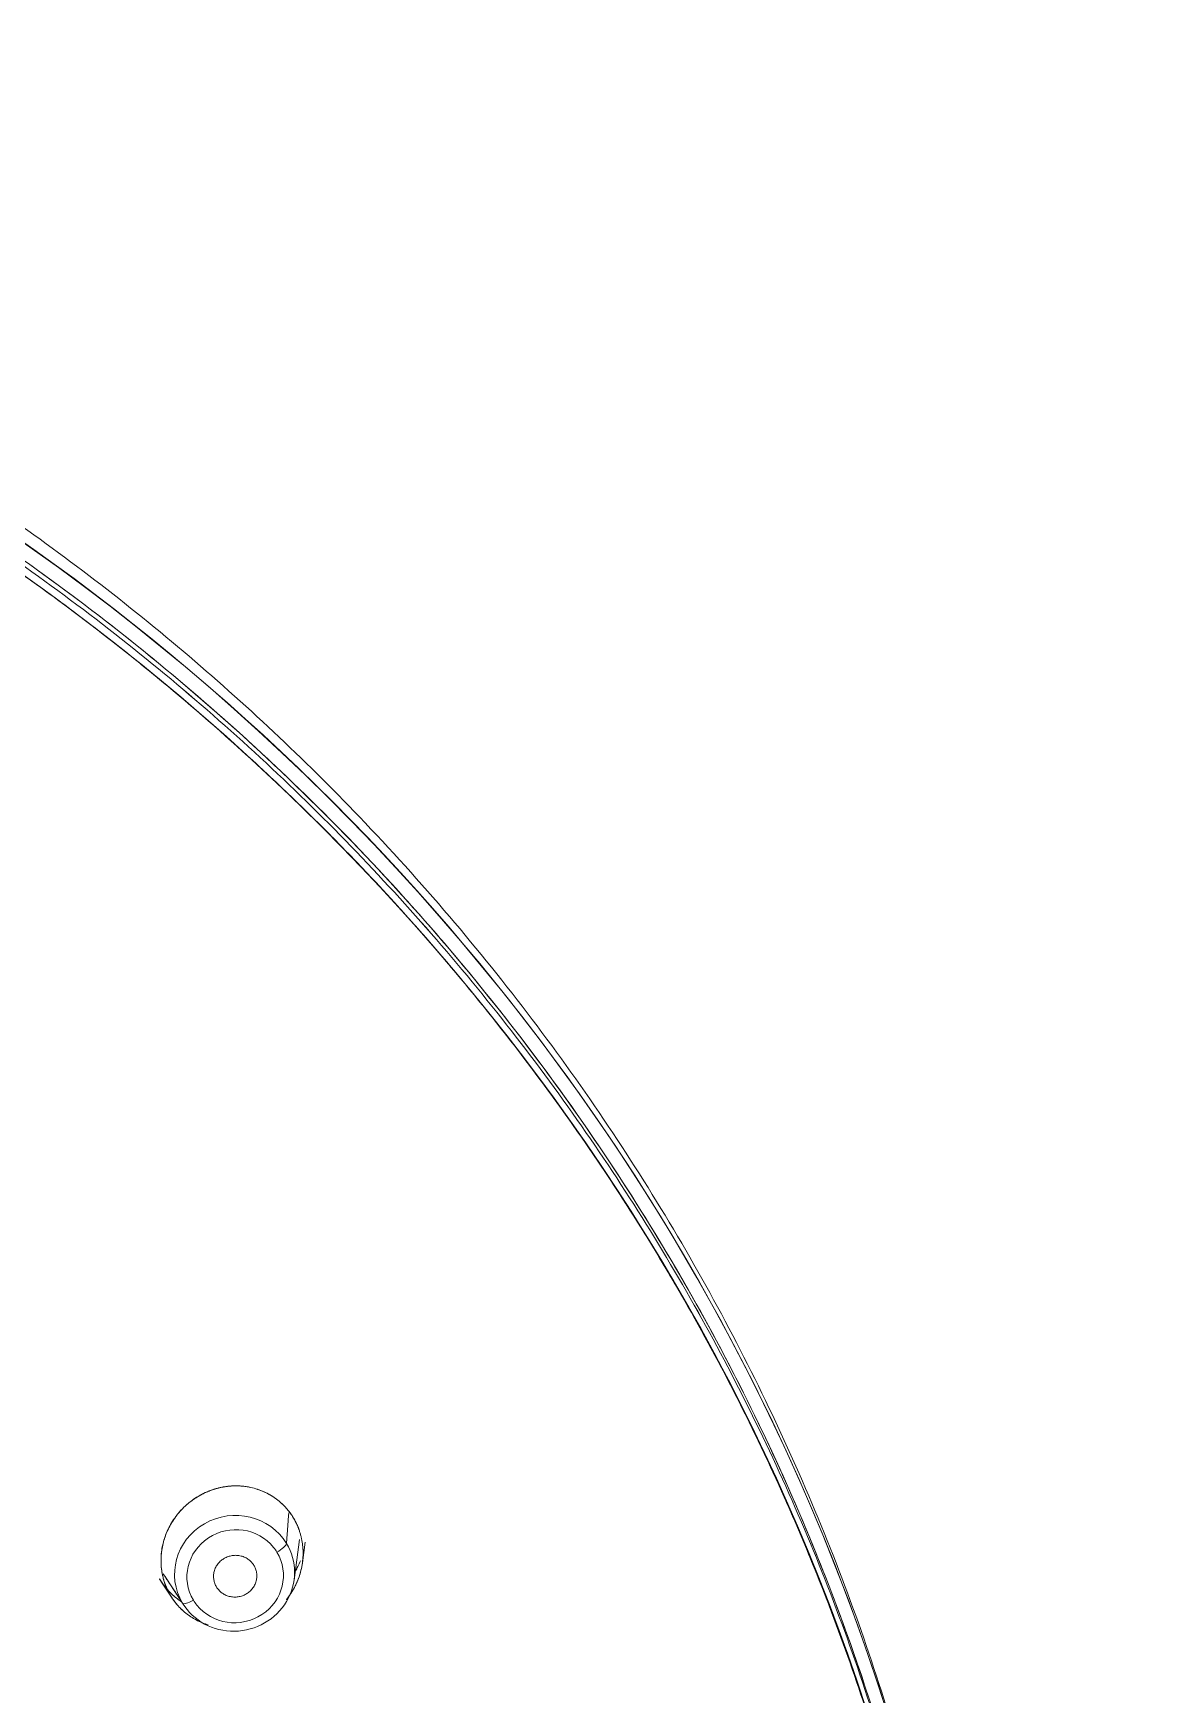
# Model space of a CAD drawing. Extents: x 6453 to 7582, y 0 to 827.
# Drawn here: x 6995.77 to 7024.55, y 513.73 to 555.93 of the extents above; entities that cross this region are included whole.
import ezdxf

# ---------------------------------------------------------------- set-up
doc = ezdxf.new("R2010")
doc.units = 0
doc.header["$LTSCALE"] = 30
doc.header["$MEASUREMENT"] = 0
doc.linetypes.add('HIDDEN2', pattern=[4.7625, 3.175, -1.5875])
doc.layers.add('1', color=7, linetype='CONTINUOUS')
doc.layers.add('2', color=1, linetype='HIDDEN2')

msp = doc.modelspace()

# ---------------------------------------------------------------- linework, layer by layer
at = {"layer": '1', "color": 7, "linetype": 'Continuous', "lineweight": 18}
for p, q in [((7002.39, 516.639), (7002.533, 517.668)), ((7002.602, 517.074), (7002.675, 517.602)), ((7002.602, 517.074), (7002.675, 517.602)), ((6998.972, 516.674), (6999.26, 516.238)), ((6999.26, 516.238), (6998.972, 516.674)), ((6998.972, 516.674), (6999.26, 516.238)), ((6999.26, 516.238), (6998.972, 516.674)), ((6999.011, 516.613), (6999.294, 516.183)), ((6999.011, 516.613), (6999.294, 516.183)), ((6999.106, 516.74), (6999.591, 516.005)), ((6999.294, 516.183), (6999.3, 516.175))]:
    msp.add_line(p, q, dxfattribs=at)
for centre, major_axis, ratio, start_param, end_param in [((6959.952, 496.519), (-59.628, 0), 0.953717, 3.141593, 6.283185), ((6959.952, 496.519), (-59.628, 0), 0.953717, 3.141593, 6.274276), ((7000.88, 516.811), (-1.489, -0.337), 0.961882, 3.45173, 6.593322), ((7000.88, 516.811), (-1.489, -0.337), 0.961882, 0.310137, 3.45173)]:
    msp.add_ellipse(centre, major_axis=major_axis, ratio=ratio, start_param=start_param, end_param=end_param, dxfattribs=at)
at = {"layer": '1', "color": 7, "linetype": 'Continuous', "lineweight": 13}
for centre, major_axis, ratio, start_param, end_param in [((7000.896, 516.738), (1.197, 0.271), 0.961882, 0.436777, 3.45173), ((7000.896, 516.738), (1.197, 0.271), 0.961882, 0.310137, 0.436777), ((7001.939, 517.428), (0.257, 0.155), 0.260419, 4.62584, 6.099986), ((7000.896, 516.738), (-1.197, -0.271), 0.961882, 0.436777, 3.45173), ((6999.818, 516.209), (-0.257, -0.155), 0.260419, 0.010101, 1.484247), ((7000.896, 516.738), (-1.197, -0.271), 0.961882, 0.310137, 0.436777)]:
    msp.add_ellipse(centre, major_axis=major_axis, ratio=ratio, start_param=start_param, end_param=end_param, dxfattribs=at)
at = {"layer": '1', "color": 7, "linetype": 'Continuous', "lineweight": 18}
for points, knots in [([(6962.419, 439.668), (6962.999, 439.691), (6964.676, 439.78), (6967.443, 440.04), (6970.703, 440.52), (6973.93, 441.172), (6977.115, 441.992), (6980.248, 442.979), (6983.318, 444.129), (6986.318, 445.439), (6989.237, 446.905), (6992.067, 448.523), (6994.799, 450.287), (6997.425, 452.192), (6999.937, 454.232), (7002.327, 456.402), (7004.588, 458.694), (7006.713, 461.101), (7008.695, 463.617), (7010.529, 466.233), (7012.208, 468.942), (7013.729, 471.735), (7015.085, 474.604), (7016.274, 477.54), (7017.291, 480.534), (7018.133, 483.576), (7018.799, 486.659), (7019.284, 489.772), (7019.59, 492.905), (7019.713, 496.05), (7019.655, 499.196), (7019.414, 502.335), (7018.993, 505.456), (7018.391, 508.55), (7017.612, 511.608), (7016.657, 514.62), (7015.53, 517.578), (7014.233, 520.471), (7012.77, 523.292), (7011.147, 526.031), (7009.368, 528.681), (7007.439, 531.234), (7005.364, 533.681), (7003.152, 536.015), (7000.807, 538.229), (6998.339, 540.316), (6995.753, 542.27), (6993.058, 544.085), (6990.263, 545.755), (6987.375, 547.276), (6984.403, 548.643), (6981.357, 549.85), (6978.245, 550.896), (6975.078, 551.776), (6971.865, 552.489), (6968.616, 553.031), (6965.34, 553.401), (6962.047, 553.598), (6958.749, 553.622), (6955.453, 553.471), (6952.172, 553.148), (6948.914, 552.652), (6945.69, 551.986), (6942.51, 551.151), (6939.382, 550.149), (6936.317, 548.985), (6933.324, 547.661), (6930.413, 546.181), (6927.591, 544.551), (6924.868, 542.774), (6922.252, 540.857), (6919.75, 538.805), (6917.371, 536.624), (6915.122, 534.322), (6913.01, 531.904), (6911.04, 529.379), (6909.22, 526.755), (6907.554, 524.038), (6906.048, 521.238), (6904.706, 518.363), (6903.532, 515.422), (6902.531, 512.423), (6901.704, 509.377), (6901.055, 506.291), (6900.585, 503.176), (6900.295, 500.041), (6900.188, 496.896), (6900.263, 493.75), (6900.519, 490.612), (6900.956, 487.493), (6901.573, 484.402), (6902.368, 481.348), (6903.339, 478.34), (6904.481, 475.388), (6905.793, 472.5), (6907.27, 469.686), (6908.907, 466.954), (6910.699, 464.313), (6912.642, 461.769), (6914.729, 459.332), (6916.953, 457.008), (6919.309, 454.805), (6921.788, 452.73), (6924.384, 450.788), (6927.088, 448.985), (6929.892, 447.328), (6932.788, 445.82), (6935.766, 444.468), (6938.818, 443.274), (6941.935, 442.243), (6945.107, 441.377), (6948.323, 440.68), (6951.575, 440.153), (6954.634, 439.822), (6956.606, 439.702), (6957.484, 439.668)], [0, 0, 0, 0, 0.004702, 0.013606, 0.022511, 0.031416, 0.040321, 0.049226, 0.058131, 0.067035, 0.07594, 0.084844, 0.093748, 0.102652, 0.111556, 0.120459, 0.129362, 0.138265, 0.147168, 0.15607, 0.164972, 0.173874, 0.182775, 0.191676, 0.200577, 0.209478, 0.218378, 0.227279, 0.236179, 0.245079, 0.253978, 0.262878, 0.271778, 0.280678, 0.289578, 0.298478, 0.307379, 0.316279, 0.32518, 0.334081, 0.342982, 0.351884, 0.360785, 0.369687, 0.37859, 0.387493, 0.396396, 0.405299, 0.414202, 0.423106, 0.43201, 0.440914, 0.449818, 0.458723, 0.467628, 0.476532, 0.485437, 0.494342, 0.503247, 0.512152, 0.521057, 0.529962, 0.538867, 0.547772, 0.556677, 0.565582, 0.574486, 0.583391, 0.592295, 0.601199, 0.610103, 0.619007, 0.62791, 0.636813, 0.645716, 0.654619, 0.663521, 0.672423, 0.681325, 0.690226, 0.699127, 0.708028, 0.716929, 0.725829, 0.734729, 0.743629, 0.752529, 0.761429, 0.770329, 0.779229, 0.788129, 0.797029, 0.805929, 0.814829, 0.82373, 0.832631, 0.841532, 0.850433, 0.859334, 0.868236, 0.877138, 0.886041, 0.894944, 0.903847, 0.91275, 0.921653, 0.930557, 0.939461, 0.948365, 0.95727, 0.966174, 0.975079, 0.983983, 0.992888, 1, 1, 1, 1]), ([(6995.778, 451.033), (6996.33, 451.416), (6997.748, 452.443), (6999.935, 454.234), (7002.327, 456.401), (7004.588, 458.694), (7006.713, 461.101), (7008.695, 463.617), (7010.529, 466.233), (7012.208, 468.942), (7013.729, 471.735), (7015.085, 474.604), (7016.274, 477.54), (7017.291, 480.534), (7018.133, 483.576), (7018.799, 486.659), (7019.284, 489.772), (7019.59, 492.905), (7019.713, 496.05), (7019.655, 499.196), (7019.414, 502.335), (7018.993, 505.456), (7018.391, 508.55), (7017.612, 511.608), (7016.657, 514.62), (7015.53, 517.578), (7014.233, 520.471), (7012.77, 523.292), (7011.147, 526.031), (7009.368, 528.681), (7007.439, 531.234), (7005.364, 533.681), (7003.152, 536.015), (7000.807, 538.229), (6998.339, 540.316), (6995.753, 542.27), (6993.058, 544.085), (6990.263, 545.755), (6987.375, 547.276), (6984.403, 548.643), (6981.357, 549.85), (6978.245, 550.896), (6975.078, 551.776), (6971.865, 552.489), (6968.616, 553.031), (6965.34, 553.401), (6962.047, 553.598), (6958.749, 553.622), (6955.453, 553.471), (6952.172, 553.148), (6948.914, 552.652), (6945.69, 551.986), (6942.51, 551.151), (6939.382, 550.149), (6936.317, 548.985), (6933.324, 547.661), (6930.413, 546.181), (6927.591, 544.551), (6924.868, 542.774), (6922.252, 540.857), (6919.75, 538.805), (6917.371, 536.624), (6915.122, 534.322), (6913.01, 531.904), (6911.04, 529.379), (6909.22, 526.755), (6907.554, 524.038), (6906.048, 521.238), (6904.706, 518.363), (6903.532, 515.422), (6902.531, 512.423), (6901.704, 509.377), (6901.055, 506.291), (6900.585, 503.176), (6900.295, 500.041), (6900.188, 496.896), (6900.263, 493.75), (6900.519, 490.612), (6900.956, 487.493), (6901.573, 484.402), (6902.368, 481.348), (6903.339, 478.34), (6904.481, 475.388), (6905.793, 472.5), (6907.27, 469.686), (6908.907, 466.954), (6910.699, 464.313), (6912.642, 461.769), (6914.729, 459.332), (6916.954, 457.009), (6919.307, 454.804), (6921.793, 452.736), (6923.685, 451.284), (6924.774, 450.56), (6924.962, 450.437)], [0, 0, 0, 0, 0.006833, 0.017845, 0.028856, 0.039868, 0.050878, 0.061889, 0.072899, 0.083908, 0.094918, 0.105926, 0.116935, 0.127943, 0.138951, 0.149959, 0.160966, 0.171973, 0.18298, 0.193987, 0.204994, 0.216001, 0.227008, 0.238016, 0.249023, 0.26003, 0.271038, 0.282046, 0.293055, 0.304063, 0.315072, 0.326082, 0.337091, 0.348102, 0.359112, 0.370123, 0.381134, 0.392146, 0.403157, 0.414169, 0.425182, 0.436194, 0.447207, 0.45822, 0.469233, 0.480246, 0.491259, 0.502272, 0.513286, 0.524299, 0.535313, 0.546326, 0.557339, 0.568352, 0.579365, 0.590378, 0.601391, 0.612403, 0.623416, 0.634428, 0.645439, 0.656451, 0.667462, 0.678472, 0.689483, 0.700493, 0.711502, 0.722512, 0.73352, 0.744529, 0.755537, 0.766545, 0.777553, 0.78856, 0.799567, 0.810574, 0.821581, 0.832588, 0.843595, 0.854602, 0.865609, 0.876617, 0.887624, 0.898632, 0.90964, 0.920649, 0.931657, 0.942666, 0.953676, 0.964686, 0.975696, 0.986706, 0.997717, 1, 1, 1, 1]), ([(7002.372, 518.224), (7002.368, 518.23), (7002.361, 518.241), (7002.35, 518.259), (7002.339, 518.276), (7002.327, 518.293), (7002.316, 518.31), (7002.304, 518.327), (7002.292, 518.344), (7002.279, 518.361), (7002.267, 518.378), (7002.254, 518.394), (7002.241, 518.41), (7002.228, 518.427), (7002.214, 518.443), (7002.2, 518.458), (7002.186, 518.474), (7002.158, 518.506), (7002.114, 518.551), (7002.051, 518.609), (7001.986, 518.664), (7001.898, 518.731), (7001.781, 518.806), (7001.629, 518.884), (7001.465, 518.948), (7001.293, 518.995), (7001.115, 519.025), (7000.938, 519.036), (7000.786, 519.03), (7000.663, 519.016), (7000.554, 518.998), (7000.437, 518.971), (7000.318, 518.935), (7000.215, 518.896), (7000.123, 518.855), (7000.012, 518.8), (6999.91, 518.739), (6999.816, 518.675), (6999.719, 518.602), (6999.591, 518.49), (6999.461, 518.35), (6999.349, 518.203), (6999.254, 518.054), (6999.172, 517.889), (6999.109, 517.728), (6999.056, 517.547), (6999.019, 517.34), (6999.01, 517.146), (6999.017, 516.994), (6999.029, 516.881), (6999.049, 516.768), (6999.077, 516.655), (6999.112, 516.545), (6999.145, 516.462), (6999.171, 516.404), (6999.188, 516.37), (6999.204, 516.336), (6999.222, 516.303), (6999.24, 516.27), (6999.253, 516.249), (6999.26, 516.238)], [0, 0, 0, 0, 0.003694, 0.007394, 0.011101, 0.014815, 0.018535, 0.022262, 0.025996, 0.029736, 0.033483, 0.037237, 0.040998, 0.044765, 0.048539, 0.052319, 0.056107, 0.059901, 0.075192, 0.090493, 0.105805, 0.121127, 0.150554, 0.181045, 0.212923, 0.245402, 0.276802, 0.309706, 0.339651, 0.357351, 0.375431, 0.398372, 0.420247, 0.441059, 0.45601, 0.473328, 0.505676, 0.518017, 0.532616, 0.568935, 0.606152, 0.631625, 0.665032, 0.697865, 0.727423, 0.755189, 0.796646, 0.837442, 0.857387, 0.876983, 0.897658, 0.918395, 0.938999, 0.959536, 0.966335, 0.973111, 0.979866, 0.986599, 0.99331, 1, 1, 1, 1]), ([(6999.26, 516.238), (6999.256, 516.244), (6999.249, 516.256), (6999.238, 516.275), (6999.227, 516.294), (6999.217, 516.312), (6999.207, 516.331), (6999.197, 516.35), (6999.188, 516.369), (6999.179, 516.388), (6999.17, 516.408), (6999.161, 516.427), (6999.152, 516.446), (6999.144, 516.466), (6999.136, 516.486), (6999.128, 516.506), (6999.121, 516.526), (6999.106, 516.566), (6999.086, 516.627), (6999.063, 516.71), (6999.044, 516.795), (6999.025, 516.909), (6999.012, 517.053), (6999.012, 517.227), (6999.029, 517.401), (6999.063, 517.572), (6999.113, 517.74), (6999.179, 517.904), (6999.261, 518.063), (6999.358, 518.216), (6999.469, 518.359), (6999.593, 518.492), (6999.729, 518.612), (6999.877, 518.72), (7000.037, 518.815), (7000.205, 518.894), (7000.381, 518.957), (7000.562, 519.002), (7000.747, 519.028), (7000.911, 519.035), (7001.053, 519.029), (7001.173, 519.016), (7001.309, 518.991), (7001.46, 518.95), (7001.622, 518.887), (7001.776, 518.809), (7001.896, 518.732), (7001.986, 518.664), (7002.05, 518.61), (7002.112, 518.552), (7002.16, 518.503), (7002.196, 518.464), (7002.22, 518.435), (7002.244, 518.407), (7002.267, 518.377), (7002.289, 518.348), (7002.311, 518.317), (7002.332, 518.287), (7002.352, 518.256), (7002.365, 518.234), (7002.372, 518.224)], [0, 0, 0, 0, 0.003834, 0.007662, 0.011487, 0.015308, 0.019125, 0.022941, 0.026754, 0.030567, 0.034379, 0.038191, 0.042004, 0.045818, 0.049634, 0.053453, 0.057276, 0.061102, 0.076423, 0.091725, 0.107052, 0.122443, 0.153139, 0.183907, 0.214415, 0.244836, 0.275319, 0.306061, 0.337152, 0.368396, 0.399843, 0.431118, 0.462522, 0.494357, 0.526605, 0.558962, 0.59173, 0.624572, 0.657428, 0.690276, 0.71172, 0.733128, 0.754597, 0.785974, 0.817341, 0.84814, 0.878875, 0.894085, 0.909272, 0.92447, 0.939712, 0.946445, 0.953162, 0.959867, 0.966563, 0.973252, 0.979938, 0.986622, 0.993309, 1, 1, 1, 1]), ([(6999.26, 516.238), (6999.256, 516.244), (6999.249, 516.256), (6999.238, 516.275), (6999.227, 516.294), (6999.217, 516.312), (6999.207, 516.331), (6999.197, 516.35), (6999.188, 516.369), (6999.179, 516.388), (6999.17, 516.408), (6999.161, 516.427), (6999.152, 516.446), (6999.144, 516.466), (6999.136, 516.486), (6999.128, 516.506), (6999.121, 516.526), (6999.106, 516.566), (6999.086, 516.627), (6999.063, 516.71), (6999.044, 516.795), (6999.025, 516.909), (6999.012, 517.053), (6999.012, 517.227), (6999.029, 517.401), (6999.063, 517.572), (6999.113, 517.74), (6999.179, 517.904), (6999.261, 518.063), (6999.358, 518.216), (6999.469, 518.359), (6999.593, 518.492), (6999.729, 518.612), (6999.877, 518.72), (7000.037, 518.815), (7000.205, 518.894), (7000.381, 518.957), (7000.562, 519.002), (7000.747, 519.028), (7000.911, 519.035), (7001.053, 519.029), (7001.173, 519.016), (7001.309, 518.991), (7001.46, 518.95), (7001.622, 518.887), (7001.776, 518.809), (7001.896, 518.732), (7001.986, 518.664), (7002.05, 518.61), (7002.112, 518.552), (7002.16, 518.503), (7002.196, 518.464), (7002.22, 518.435), (7002.244, 518.407), (7002.267, 518.377), (7002.289, 518.348), (7002.311, 518.317), (7002.332, 518.287), (7002.352, 518.256), (7002.365, 518.234), (7002.372, 518.224)], [0, 0, 0, 0, 0.003834, 0.007662, 0.011487, 0.015308, 0.019125, 0.022941, 0.026754, 0.030567, 0.034379, 0.038191, 0.042004, 0.045818, 0.049634, 0.053453, 0.057276, 0.061102, 0.076423, 0.091725, 0.107052, 0.122443, 0.153139, 0.183907, 0.214415, 0.244836, 0.275319, 0.306061, 0.337152, 0.368396, 0.399843, 0.431118, 0.462522, 0.494357, 0.526605, 0.558962, 0.59173, 0.624572, 0.657428, 0.690276, 0.71172, 0.733128, 0.754597, 0.785974, 0.817341, 0.84814, 0.878875, 0.894085, 0.909272, 0.92447, 0.939712, 0.946445, 0.953162, 0.959867, 0.966563, 0.973252, 0.979938, 0.986622, 0.993309, 1, 1, 1, 1]), ([(7002.372, 518.224), (7002.368, 518.23), (7002.361, 518.241), (7002.35, 518.259), (7002.339, 518.276), (7002.327, 518.293), (7002.316, 518.31), (7002.304, 518.327), (7002.292, 518.344), (7002.279, 518.361), (7002.267, 518.378), (7002.254, 518.394), (7002.241, 518.41), (7002.228, 518.427), (7002.214, 518.443), (7002.2, 518.458), (7002.186, 518.474), (7002.158, 518.506), (7002.114, 518.551), (7002.051, 518.609), (7001.986, 518.664), (7001.898, 518.731), (7001.781, 518.806), (7001.629, 518.884), (7001.465, 518.948), (7001.267, 519.002), (7001.078, 519.029), (7000.906, 519.034), (7000.78, 519.029), (7000.654, 519.016), (7000.493, 518.987), (7000.355, 518.948), (7000.244, 518.906), (7000.171, 518.877), (7000.082, 518.836), (6999.978, 518.78), (6999.891, 518.726), (6999.816, 518.675), (6999.719, 518.602), (6999.591, 518.49), (6999.461, 518.35), (6999.349, 518.203), (6999.254, 518.054), (6999.172, 517.889), (6999.109, 517.728), (6999.061, 517.565), (6999.028, 517.395), (6999.012, 517.219), (6999.012, 517.047), (6999.025, 516.906), (6999.044, 516.794), (6999.063, 516.71), (6999.086, 516.626), (6999.108, 516.559), (6999.127, 516.508), (6999.141, 516.473), (6999.156, 516.438), (6999.172, 516.403), (6999.188, 516.369), (6999.205, 516.336), (6999.222, 516.303), (6999.24, 516.27), (6999.253, 516.249), (6999.26, 516.238)], [0, 0, 0, 0, 0.003694, 0.007394, 0.011101, 0.014815, 0.018535, 0.022262, 0.025996, 0.029736, 0.033483, 0.037237, 0.040998, 0.044765, 0.048539, 0.052319, 0.056107, 0.059901, 0.075192, 0.090494, 0.105805, 0.121127, 0.150555, 0.181045, 0.212924, 0.245403, 0.291366, 0.314819, 0.336866, 0.358666, 0.38168, 0.423575, 0.433836, 0.444028, 0.464528, 0.485089, 0.50565, 0.517991, 0.53259, 0.568909, 0.606127, 0.631599, 0.665006, 0.69784, 0.727397, 0.755164, 0.786732, 0.817999, 0.848141, 0.877559, 0.892982, 0.908418, 0.923869, 0.939336, 0.946151, 0.952948, 0.959725, 0.966483, 0.973223, 0.979945, 0.986648, 0.993333, 1, 1, 1, 1]), ([(7002.195, 516.142), (7002.204, 516.153), (7002.234, 516.191), (7002.282, 516.257), (7002.337, 516.341), (7002.387, 516.427), (7002.445, 516.539), (7002.504, 516.676), (7002.559, 516.849), (7002.598, 517.03), (7002.619, 517.217), (7002.621, 517.398), (7002.608, 517.544), (7002.589, 517.659), (7002.57, 517.745), (7002.547, 517.831), (7002.524, 517.899), (7002.505, 517.951), (7002.491, 517.987), (7002.476, 518.022), (7002.461, 518.057), (7002.444, 518.091), (7002.427, 518.125), (7002.409, 518.159), (7002.391, 518.192), (7002.378, 518.213), (7002.372, 518.224)], [0, 0, 0, 0, 0.019697, 0.064174, 0.108541, 0.1528, 0.196948, 0.276208, 0.351323, 0.438623, 0.523861, 0.604659, 0.681986, 0.722312, 0.762591, 0.802824, 0.843013, 0.860704, 0.878332, 0.895899, 0.913403, 0.930846, 0.948227, 0.965546, 0.982804, 1, 1, 1, 1]), ([(7002.195, 516.142), (7002.204, 516.153), (7002.234, 516.191), (7002.282, 516.257), (7002.337, 516.341), (7002.387, 516.427), (7002.445, 516.539), (7002.504, 516.676), (7002.559, 516.849), (7002.598, 517.03), (7002.619, 517.217), (7002.621, 517.398), (7002.608, 517.544), (7002.589, 517.659), (7002.57, 517.745), (7002.547, 517.831), (7002.524, 517.899), (7002.505, 517.951), (7002.491, 517.987), (7002.476, 518.022), (7002.461, 518.057), (7002.444, 518.091), (7002.427, 518.125), (7002.409, 518.159), (7002.391, 518.192), (7002.378, 518.213), (7002.372, 518.224)], [0, 0, 0, 0, 0.019697, 0.064174, 0.108541, 0.1528, 0.196948, 0.276208, 0.351323, 0.438623, 0.523861, 0.604659, 0.681986, 0.722312, 0.762591, 0.802824, 0.843013, 0.860704, 0.878332, 0.895899, 0.913403, 0.930846, 0.948227, 0.965546, 0.982804, 1, 1, 1, 1]), ([(7002.372, 518.224), (7002.375, 518.218), (7002.383, 518.205), (7002.394, 518.187), (7002.404, 518.168), (7002.414, 518.149), (7002.424, 518.131), (7002.434, 518.111), (7002.444, 518.092), (7002.453, 518.073), (7002.462, 518.053), (7002.471, 518.034), (7002.48, 518.014), (7002.488, 517.994), (7002.496, 517.974), (7002.504, 517.954), (7002.512, 517.933), (7002.526, 517.892), (7002.547, 517.83), (7002.57, 517.744), (7002.589, 517.658), (7002.608, 517.54), (7002.622, 517.389), (7002.619, 517.206), (7002.597, 517.022), (7002.552, 516.82), (7002.477, 516.603), (7002.366, 516.38), (7002.267, 516.233), (7002.209, 516.159), (7002.202, 516.15)], [0, 0, 0, 0, 0.009879, 0.019755, 0.029629, 0.039503, 0.049378, 0.059256, 0.069137, 0.079024, 0.088917, 0.098818, 0.108729, 0.11865, 0.128583, 0.13853, 0.148491, 0.158469, 0.19883, 0.239092, 0.279349, 0.319693, 0.402564, 0.485027, 0.567929, 0.652109, 0.764227, 0.874618, 0.985321, 1, 1, 1, 1]), ([(7002.372, 518.224), (7002.375, 518.218), (7002.383, 518.205), (7002.394, 518.187), (7002.404, 518.168), (7002.414, 518.149), (7002.424, 518.131), (7002.434, 518.111), (7002.444, 518.092), (7002.453, 518.073), (7002.462, 518.053), (7002.471, 518.034), (7002.48, 518.014), (7002.488, 517.994), (7002.496, 517.974), (7002.504, 517.954), (7002.512, 517.933), (7002.526, 517.892), (7002.547, 517.83), (7002.57, 517.744), (7002.589, 517.658), (7002.608, 517.54), (7002.622, 517.389), (7002.619, 517.206), (7002.597, 517.022), (7002.552, 516.82), (7002.477, 516.603), (7002.366, 516.38), (7002.267, 516.233), (7002.209, 516.159), (7002.202, 516.15)], [0, 0, 0, 0, 0.009879, 0.019755, 0.029629, 0.039503, 0.049378, 0.059256, 0.069137, 0.079024, 0.088917, 0.098818, 0.108729, 0.11865, 0.128583, 0.13853, 0.148491, 0.158469, 0.19883, 0.239092, 0.279349, 0.319693, 0.402564, 0.485027, 0.567929, 0.652109, 0.764227, 0.874618, 0.985321, 1, 1, 1, 1]), ([(7002.551, 517.129), (7002.531, 517.08), (7002.493, 516.994), (7002.45, 516.91), (7002.43, 516.874)], [0, 0, 0, 0, 0.565863, 1, 1, 1, 1]), ([(7002.551, 517.129), (7002.531, 517.08), (7002.493, 516.994), (7002.45, 516.91), (7002.43, 516.874)], [0, 0, 0, 0, 0.565863, 1, 1, 1, 1]), ([(6999.519, 516.099), (6999.505, 516.108), (6999.466, 516.135), (6999.402, 516.183), (6999.33, 516.244), (6999.261, 516.309), (6999.207, 516.364), (6999.167, 516.408), (6999.14, 516.44), (6999.114, 516.472), (6999.088, 516.504), (6999.063, 516.537), (6999.039, 516.571), (6999.016, 516.605), (6998.994, 516.639), (6998.979, 516.662), (6998.972, 516.674)], [0, 0, 0, 0, 0.062514, 0.180657, 0.298881, 0.417199, 0.535621, 0.587798, 0.639828, 0.691711, 0.74345, 0.795044, 0.846495, 0.897804, 0.948972, 1, 1, 1, 1]), ([(6998.972, 516.674), (6998.976, 516.668), (6998.984, 516.655), (6998.995, 516.636), (6999.007, 516.618), (6999.02, 516.599), (6999.032, 516.581), (6999.045, 516.563), (6999.058, 516.545), (6999.071, 516.527), (6999.084, 516.51), (6999.097, 516.492), (6999.111, 516.475), (6999.125, 516.458), (6999.139, 516.441), (6999.153, 516.424), (6999.168, 516.407), (6999.183, 516.391), (6999.214, 516.357), (6999.263, 516.307), (6999.331, 516.243), (6999.403, 516.183), (6999.466, 516.135), (6999.505, 516.108), (6999.519, 516.099)], [0, 0, 0, 0, 0.027596, 0.05517, 0.082726, 0.110267, 0.137799, 0.165325, 0.19285, 0.220377, 0.247911, 0.275456, 0.303017, 0.330596, 0.358199, 0.385829, 0.413491, 0.441188, 0.468925, 0.586261, 0.703252, 0.82021, 0.937447, 1, 1, 1, 1]), ([(6999.519, 516.099), (6999.505, 516.108), (6999.466, 516.135), (6999.402, 516.183), (6999.33, 516.244), (6999.261, 516.309), (6999.207, 516.364), (6999.167, 516.408), (6999.14, 516.44), (6999.114, 516.472), (6999.088, 516.504), (6999.063, 516.537), (6999.039, 516.571), (6999.016, 516.605), (6998.994, 516.639), (6998.979, 516.662), (6998.972, 516.674)], [0, 0, 0, 0, 0.062514, 0.180657, 0.298881, 0.417199, 0.535621, 0.587798, 0.639828, 0.691711, 0.74345, 0.795044, 0.846495, 0.897804, 0.948972, 1, 1, 1, 1]), ([(6998.972, 516.674), (6998.976, 516.668), (6998.984, 516.655), (6998.995, 516.636), (6999.007, 516.618), (6999.02, 516.599), (6999.032, 516.581), (6999.045, 516.563), (6999.058, 516.545), (6999.071, 516.527), (6999.084, 516.51), (6999.097, 516.492), (6999.111, 516.475), (6999.125, 516.458), (6999.139, 516.441), (6999.153, 516.424), (6999.168, 516.407), (6999.183, 516.391), (6999.214, 516.357), (6999.263, 516.307), (6999.331, 516.243), (6999.403, 516.183), (6999.466, 516.135), (6999.505, 516.108), (6999.519, 516.099)], [0, 0, 0, 0, 0.027596, 0.05517, 0.082726, 0.110267, 0.137799, 0.165325, 0.19285, 0.220377, 0.247911, 0.275456, 0.303017, 0.330596, 0.358199, 0.385829, 0.413491, 0.441188, 0.468925, 0.586261, 0.703252, 0.82021, 0.937447, 1, 1, 1, 1]), ([(7000.03, 515.568), (7000.016, 515.574), (6999.951, 515.603), (6999.838, 515.662), (6999.722, 515.739), (6999.635, 515.806), (6999.572, 515.86), (6999.512, 515.916), (6999.464, 515.966), (6999.428, 516.007), (6999.401, 516.038), (6999.376, 516.07), (6999.351, 516.102), (6999.327, 516.135), (6999.304, 516.169), (6999.281, 516.203), (6999.267, 516.226), (6999.26, 516.238)], [0, 0, 0, 0, 0.044265, 0.205177, 0.366241, 0.445988, 0.52553, 0.605067, 0.684802, 0.724304, 0.763728, 0.803098, 0.842438, 0.881774, 0.92113, 0.96053, 1, 1, 1, 1]), ([(7000.03, 515.568), (7000.016, 515.574), (6999.951, 515.603), (6999.838, 515.662), (6999.722, 515.739), (6999.635, 515.806), (6999.572, 515.86), (6999.512, 515.916), (6999.464, 515.966), (6999.428, 516.007), (6999.401, 516.038), (6999.376, 516.07), (6999.351, 516.102), (6999.327, 516.135), (6999.304, 516.169), (6999.281, 516.203), (6999.267, 516.226), (6999.26, 516.238)], [0, 0, 0, 0, 0.044265, 0.205177, 0.366241, 0.445988, 0.52553, 0.605067, 0.684802, 0.724304, 0.763728, 0.803098, 0.842438, 0.881774, 0.92113, 0.96053, 1, 1, 1, 1]), ([(6999.26, 516.238), (6999.263, 516.232), (6999.271, 516.22), (6999.282, 516.202), (6999.294, 516.183), (6999.306, 516.165), (6999.318, 516.148), (6999.331, 516.13), (6999.344, 516.112), (6999.357, 516.095), (6999.37, 516.078), (6999.383, 516.061), (6999.397, 516.044), (6999.411, 516.027), (6999.425, 516.01), (6999.44, 515.994), (6999.468, 515.962), (6999.511, 515.917), (6999.572, 515.86), (6999.635, 515.806), (6999.721, 515.74), (6999.834, 515.664), (6999.981, 515.586), (7000.11, 515.534), (7000.189, 515.508), (7000.214, 515.5)], [0, 0, 0, 0, 0.017425, 0.034876, 0.052356, 0.069863, 0.087397, 0.104959, 0.122549, 0.140167, 0.157814, 0.175488, 0.193191, 0.210922, 0.228682, 0.246471, 0.264289, 0.33158, 0.398824, 0.466027, 0.533195, 0.663811, 0.797777, 0.936629, 1, 1, 1, 1]), ([(6999.26, 516.238), (6999.263, 516.232), (6999.271, 516.22), (6999.282, 516.202), (6999.294, 516.183), (6999.306, 516.165), (6999.318, 516.148), (6999.331, 516.13), (6999.344, 516.112), (6999.357, 516.095), (6999.37, 516.078), (6999.383, 516.061), (6999.397, 516.044), (6999.411, 516.027), (6999.425, 516.01), (6999.44, 515.994), (6999.468, 515.962), (6999.511, 515.917), (6999.572, 515.86), (6999.635, 515.806), (6999.721, 515.74), (6999.834, 515.664), (6999.981, 515.586), (7000.11, 515.534), (7000.189, 515.508), (7000.214, 515.5)], [0, 0, 0, 0, 0.017425, 0.034876, 0.052356, 0.069863, 0.087397, 0.104959, 0.122549, 0.140167, 0.157814, 0.175488, 0.193191, 0.210922, 0.228682, 0.246471, 0.264289, 0.33158, 0.398824, 0.466027, 0.533195, 0.663811, 0.797777, 0.936629, 1, 1, 1, 1])]:
    msp.add_open_spline(points, degree=3, knots=knots, dxfattribs=at)
for points, weights, knots in [([(7019.58, 496.519), (7019.58, 553.388), (6959.952, 553.388), (6900.323, 553.388), (6900.323, 496.519)], [1, 0.707106781187, 1, 0.707106781187, 1], [0, 0, 0, 0.5, 0.5, 1, 1, 1]), ([(7019.58, 496.519), (7019.58, 553.388), (6959.952, 553.388), (6900.852, 553.388), (6900.326, 497.026)], [1, 0.707106781187, 1, 0.708948655878, 0.996339416072], [0, 0, 0, 0.501577, 0.501577, 1, 1, 1]), ([(7000.421, 516.465), (7000.146, 516.92), (7000.621, 517.193), (7001.097, 517.466), (7001.372, 517.012)], [1, 0.707106781194, 1, 0.707106781194, 1], [0, 0, 0, 0.5, 0.5, 1, 1, 1]), ([(7001.372, 517.012), (7001.647, 516.557), (7001.171, 516.284), (7000.696, 516.011), (7000.421, 516.465)], [1, 0.707106781185, 1, 0.707106781185, 1], [0, 0, 0, 0.5, 0.5, 1, 1, 1])]:
    msp.add_rational_spline(points, weights, degree=2, knots=knots, dxfattribs=at)
at = {"layer": '1', "color": 7, "linetype": 'Continuous', "lineweight": 13}
for points in [[(7002.256, 518.349), (7002.199, 517.569)], [(6999.561, 516.053), (6999.07, 516.798)]]:
    msp.add_open_spline(points, degree=1, dxfattribs=at)
at = {"layer": '2', "color": 7, "linetype": 'Continuous', "lineweight": 18}
for end_param in [4.712389, 4.289418]:
    msp.add_ellipse((6959.952, 496.914), major_axis=(-59.996, 0), ratio=0.953717, start_param=2.930106, end_param=end_param, dxfattribs=at)
for points, knots in [([(7019.789, 500.995), (7019.718, 501.986), (7019.513, 504.043), (7019.018, 507.152), (7018.329, 510.314), (7017.454, 513.44), (7016.398, 516.52), (7015.16, 519.545), (7013.745, 522.505), (7012.154, 525.39), (7010.391, 528.193), (7008.457, 530.906), (7006.349, 533.529), (7004.151, 535.962), (7001.889, 538.202), (6999.595, 540.249), (6997.195, 542.177), (6994.696, 543.98), (6992.106, 545.655), (6989.431, 547.196), (6986.682, 548.598), (6983.867, 549.859), (6980.999, 550.975), (6978.091, 551.941), (6975.163, 552.756), (6972.251, 553.415), (6969.403, 553.918), (6966.881, 554.246), (6964.652, 554.45), (6962.432, 554.583), (6960.861, 554.617), (6959.952, 554.617)], [0, 0, 0, 0, 0.034187, 0.071218, 0.108335, 0.145544, 0.182846, 0.220249, 0.257758, 0.295383, 0.333134, 0.371027, 0.409194, 0.447875, 0.482652, 0.517432, 0.552208, 0.586973, 0.621721, 0.656439, 0.691114, 0.725722, 0.760226, 0.794566, 0.82863, 0.862183, 0.894634, 0.925537, 0.947362, 0.969579, 1, 1, 1, 1]), ([(7018.494, 509.491), (7018.431, 509.763), (7018.113, 511.085), (7017.454, 513.44), (7016.398, 516.52), (7015.16, 519.545), (7013.745, 522.505), (7012.154, 525.39), (7010.391, 528.193), (7008.457, 530.906), (7006.349, 533.529), (7004.151, 535.962), (7001.889, 538.202), (6999.595, 540.249), (6997.195, 542.177), (6994.696, 543.98), (6992.106, 545.655), (6989.431, 547.196), (6986.682, 548.598), (6983.867, 549.859), (6980.999, 550.975), (6978.091, 551.941), (6975.163, 552.756), (6972.251, 553.415), (6969.403, 553.918), (6966.881, 554.246), (6964.652, 554.45), (6962.432, 554.583), (6960.861, 554.617), (6959.952, 554.617)], [0, 0, 0, 0, 0.010647, 0.051932, 0.093322, 0.134822, 0.17644, 0.218187, 0.260075, 0.302119, 0.344467, 0.387386, 0.425973, 0.464563, 0.503149, 0.541723, 0.580278, 0.6188, 0.657273, 0.695672, 0.733957, 0.77206, 0.809856, 0.847084, 0.883091, 0.917379, 0.941595, 0.966247, 1, 1, 1, 1])]:
    msp.add_open_spline(points, degree=3, knots=knots, dxfattribs=at)
msp.add_rational_spline([(7019.501, 500.826), (7016.991, 534.77), (6984.455, 548.738), (6983.009, 549.359), (6981.53, 549.906), (6927.32, 569.95), (6904.88, 518.796), (6901.202, 510.411), (6900.444, 501.351)], [0.925008169637, 0.825553196241, 1, 0.999647191397, 1, 0.716378052159, 1, 0.939059780537, 0.904307311186], degree=2, knots=[0, 0, 0, 0.343999, 0.343999, 0.358407, 0.358407, 0.886526, 0.886526, 1, 1, 1], dxfattribs=at)
msp.add_rational_spline([(7018.327, 508.734), (7012.006, 536.911), (6984.455, 548.738)], [0.90378125968, 0.84822794332, 1], degree=2, dxfattribs=at)

doc.saveas('drawing.dxf')
